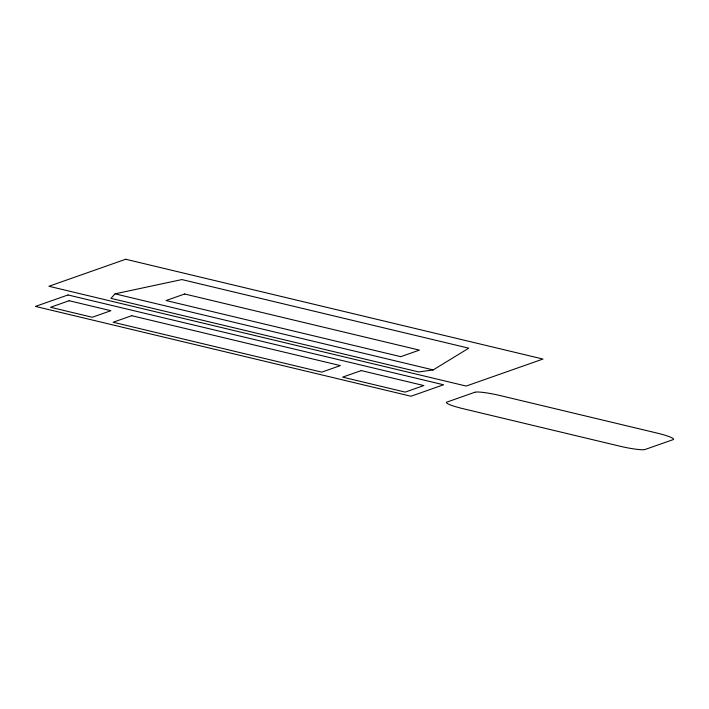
<?xml version="1.0" encoding="UTF-8"?>
<svg xmlns="http://www.w3.org/2000/svg" width="709" height="709" viewBox="0 0 709 709"><rect width="100%" height="100%" fill="white"/><g stroke="black" fill="none" stroke-linecap="round" stroke-linejoin="round"><path stroke-width="1.06" d="M115.053 293.836L110.959 298.356L418.682 371.95L433.208 369.921L468.746 348.172L181.894 279.568L115.053 293.836L433.208 369.921M125.715 259.255L48.93 286.268L466.185 386.059L542.97 359.046L125.715 259.255M68.029 294.962L35.45 306.421L410.981 396.234L443.559 384.774L68.029 294.962M69.154 300.731L50.534 307.281L92.259 317.26L110.879 310.71L69.154 300.731M184.695 293.987L166.083 300.536L400.789 356.671L419.4 350.122L184.695 293.987M131.741 315.7L113.121 322.249L321.753 372.145L340.364 365.596L131.741 315.7M361.227 370.585L342.615 377.135L405.202 392.104L423.814 385.554L361.227 370.585M474.853 392.254L446.927 402.083A21.855 2.623 12.1 0 0 463.128 408.703L619.604 446.129A21.855 2.623 12.1 0 0 645.119 449.479L673.045 439.66A21.846 2.623 12.1 0 0 656.835 433.031L500.368 395.613A21.846 2.623 12.1 0 0 474.853 392.263"/></g></svg>
